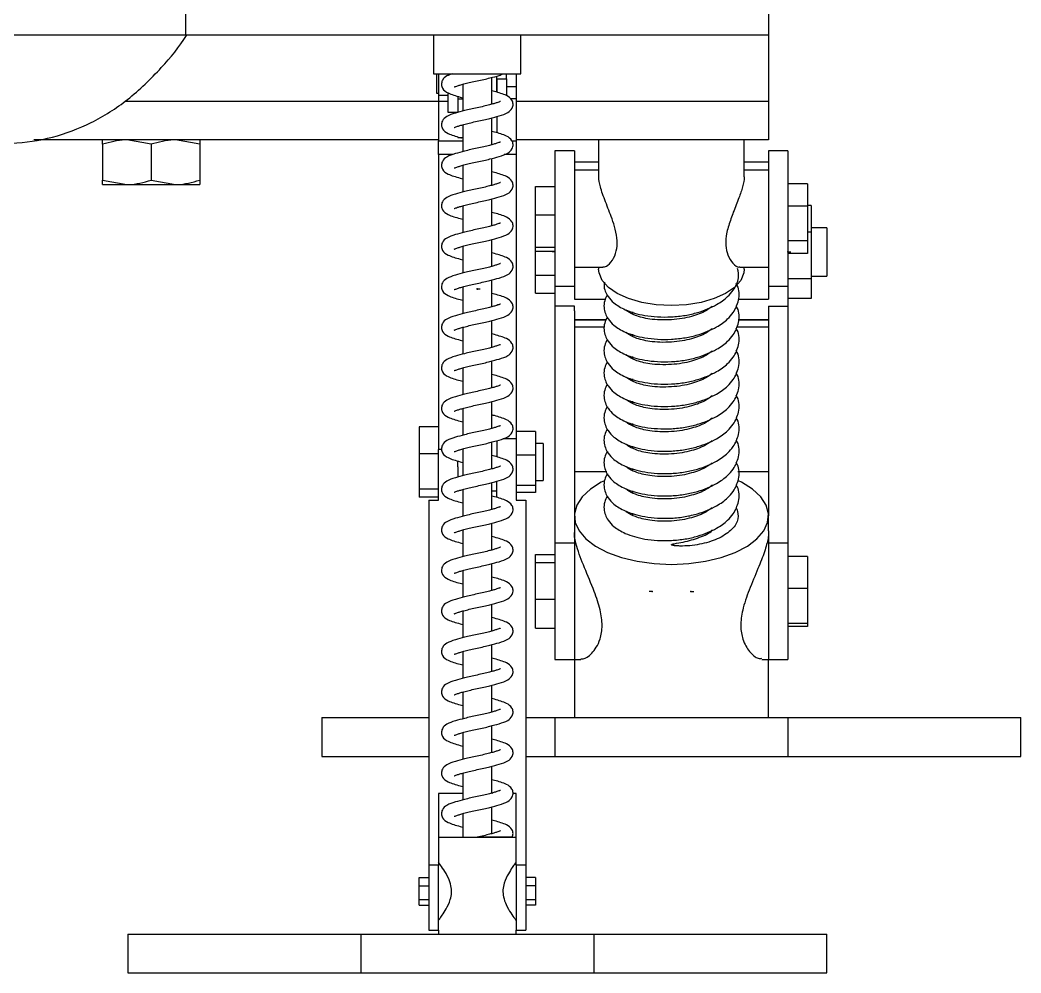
# Model space of a CAD drawing. Header units: millimetres. Extents: x 0 to 297, y 0 to 210.
# Drawn here: x 215.95 to 241.72, y 142.21 to 166.76 of the extents above; entities that cross this region are included whole.
import ezdxf

# ---------------------------------------------------------------- set-up
doc = ezdxf.new("R2010")
doc.units = ezdxf.units.MM
doc.header["$PDSIZE"] = -1

msp = doc.modelspace()

# ---------------------------------------------------------------- linework, layer by layer
at = {"color": 7, "linetype": 'Continuous', "lineweight": 25}
for p, q in [((220.22, 166.369), (220.22, 167.369)), ((235.22, 167.369), (235.22, 166.369)), ((220.22, 166.369), (210.22, 166.369)), ((235.22, 166.369), (220.22, 166.369)), ((226.595, 166.369), (226.595, 165.369)), ((228.845, 165.369), (228.845, 166.369)), ((235.22, 166.369), (235.22, 164.668)), ((226.595, 165.369), (228.845, 165.369)), ((226.67, 165.369), (226.67, 164.869)), ((226.72, 165.369), (226.72, 164.81)), ((226.97, 165.328), (226.97, 165.369)), ((228.095, 164.586), (228.095, 165.277)), ((228.22, 165.244), (228.22, 165.311)), ((228.22, 165.244), (228.47, 165.244)), ((228.22, 164.894), (228.22, 165.244)), ((228.22, 165.244), (228.22, 164.893)), ((228.47, 165.244), (228.47, 165.369)), ((228.47, 165.244), (228.47, 164.803)), ((228.72, 165.369), (228.72, 165.036)), ((227.345, 165.101), (227.345, 164.409)), ((228.72, 165.036), (228.47, 165.036)), ((228.72, 165.036), (228.72, 164.722)), ((226.67, 164.869), (226.72, 164.869)), ((226.97, 164.81), (226.72, 164.81)), ((226.72, 164.81), (226.72, 164.657)), ((226.97, 164.369), (226.97, 164.87)), ((227.22, 164.784), (227.22, 164.715)), ((227.22, 164.78), (227.22, 164.715)), ((227.22, 164.715), (227.22, 164.375)), ((227.345, 164.715), (227.22, 164.715)), ((228.72, 164.722), (228.574, 164.722)), ((228.72, 164.722), (228.72, 163.643)), ((218.649, 164.668), (226.72, 164.668)), ((226.97, 164.657), (226.72, 164.657)), ((226.72, 164.657), (226.72, 163.643)), ((228.72, 164.668), (235.22, 164.668)), ((235.22, 164.668), (235.22, 163.668)), ((227.22, 164.369), (226.97, 164.369)), ((228.095, 163.542), (228.095, 164.233)), ((228.22, 164.268), (228.22, 163.854)), ((227.345, 164.057), (227.345, 163.366)), ((226.72, 163.668), (216.303, 163.668)), ((219.323, 163.556), (218.698, 163.668)), ((220.573, 163.556), (219.948, 163.668)), ((227.345, 163.719), (227.22, 163.719)), ((235.22, 163.668), (228.72, 163.668)), ((230.845, 163.668), (230.845, 162.717)), ((234.595, 162.713), (234.595, 163.668)), ((218.073, 163.556), (218.073, 162.629)), ((219.323, 163.556), (219.323, 162.629)), ((220.573, 163.556), (220.573, 162.629)), ((226.72, 163.643), (227.345, 163.643)), ((226.72, 163.293), (226.72, 163.643)), ((228.613, 163.643), (228.72, 163.643)), ((228.72, 163.643), (228.72, 163.293)), ((227.103, 163.293), (226.72, 163.293)), ((226.72, 163.293), (226.72, 155.692)), ((228.095, 162.498), (228.095, 163.19)), ((228.72, 163.293), (228.414, 163.293)), ((228.72, 163.293), (228.72, 155.975)), ((230.22, 163.387), (229.72, 163.387)), ((229.72, 163.387), (229.72, 159.89)), ((230.22, 163.387), (230.22, 159.89)), ((235.72, 163.387), (235.22, 163.387)), ((235.22, 163.387), (235.22, 159.89)), ((235.72, 163.387), (235.72, 159.89)), ((227.345, 163.013), (227.345, 162.322)), ((230.22, 163.101), (230.845, 163.101)), ((234.595, 163.101), (235.22, 163.101)), ((218.073, 162.629), (218.698, 162.518)), ((219.323, 162.629), (219.948, 162.518)), ((230.845, 162.887), (230.22, 162.887)), ((235.22, 162.887), (234.595, 162.887)), ((218.073, 162.518), (218.698, 162.518)), ((218.698, 162.518), (219.948, 162.518)), ((219.948, 162.518), (220.573, 162.518)), ((229.22, 162.469), (229.72, 162.469)), ((229.22, 161.74), (229.22, 162.469)), ((236.22, 162.533), (235.72, 162.533)), ((236.22, 162.533), (236.22, 161.962)), ((228.095, 161.455), (228.095, 162.146)), ((227.345, 161.97), (227.345, 161.278)), ((236.22, 161.962), (235.72, 161.962)), ((236.32, 161.981), (236.22, 161.981)), ((236.22, 161.962), (236.22, 161.065)), ((236.32, 161.981), (236.32, 161.288)), ((229.22, 161.74), (229.72, 161.74)), ((229.22, 160.908), (229.22, 161.74)), ((236.72, 161.406), (236.32, 161.406)), ((236.72, 161.406), (236.72, 160.218)), ((228.095, 160.411), (228.095, 161.102)), ((236.32, 161.288), (236.22, 161.288)), ((236.32, 161.288), (236.32, 160.088)), ((227.345, 160.926), (227.345, 160.235)), ((229.22, 160.908), (229.72, 160.908)), ((229.22, 160.804), (229.22, 160.908)), ((236.22, 161.065), (235.72, 161.065)), ((236.22, 161.065), (236.22, 160.741)), ((229.22, 160.804), (229.72, 160.804)), ((229.22, 160.187), (229.22, 160.804)), ((236.22, 160.741), (235.72, 160.741)), ((230.22, 160.387), (230.955, 160.387)), ((230.845, 160.387), (230.845, 160.338)), ((234.48, 160.387), (235.22, 160.387)), ((234.595, 160.338), (234.595, 160.387)), ((228.095, 159.367), (228.095, 160.059)), ((229.22, 160.187), (229.72, 160.187)), ((229.22, 159.724), (229.22, 160.187)), ((236.32, 160.088), (235.72, 160.088)), ((236.32, 160.156), (236.72, 160.156)), ((236.32, 160.088), (236.32, 159.581)), ((236.72, 160.218), (236.72, 160.156)), ((227.345, 159.882), (227.345, 159.191)), ((230.22, 159.89), (229.72, 159.89)), ((229.72, 159.89), (229.72, 159.388)), ((230.22, 159.89), (230.22, 159.564)), ((235.72, 159.89), (235.22, 159.89)), ((235.22, 159.89), (235.22, 159.564)), ((235.72, 159.89), (235.72, 159.388)), ((229.22, 159.724), (229.72, 159.724)), ((230.22, 159.564), (231.019, 159.564)), ((234.442, 159.564), (235.22, 159.564)), ((236.32, 159.581), (235.72, 159.581)), ((230.22, 159.388), (229.72, 159.388)), ((229.72, 159.388), (229.72, 153.288)), ((230.22, 159.267), (230.22, 159.388)), ((235.22, 159.388), (235.72, 159.388)), ((235.22, 159.388), (235.22, 159.267)), ((235.72, 159.388), (235.72, 153.288)), ((230.22, 159.267), (230.22, 153.984)), ((231.04, 159.034), (230.22, 159.034)), ((230.22, 159.031), (231.039, 159.031)), ((231.72, 159.239), (231.72, 159.184)), ((235.22, 159.034), (234.438, 159.034)), ((234.438, 159.031), (235.22, 159.031)), ((235.22, 159.267), (235.22, 153.984)), ((227.345, 158.839), (227.345, 158.147)), ((228.095, 158.324), (228.095, 159.015)), ((230.22, 158.851), (230.992, 158.851)), ((234.397, 158.851), (235.22, 158.851)), ((231.72, 158.663), (231.72, 158.608)), ((231.72, 158.087), (231.72, 158.032)), ((227.345, 157.795), (227.345, 157.104)), ((228.095, 157.28), (228.095, 157.971)), ((231.72, 157.511), (231.72, 157.456)), ((227.345, 156.751), (227.345, 156.06)), ((228.095, 156.236), (228.095, 156.928)), ((231.72, 156.935), (231.72, 156.88)), ((226.72, 156.28), (226.22, 156.28)), ((226.22, 156.28), (226.22, 155.582)), ((231.72, 156.359), (231.72, 156.304)), ((228.382, 155.975), (228.72, 155.975)), ((229.22, 156.155), (228.72, 156.155)), ((228.72, 155.975), (228.72, 154.389)), ((229.22, 156.155), (229.22, 155.548)), ((226.72, 154.389), (226.72, 155.692)), ((226.801, 155.692), (226.72, 155.692)), ((227.345, 155.708), (227.345, 155.016)), ((228.095, 155.193), (228.095, 155.884)), ((228.22, 155.918), (228.22, 155.504)), ((229.42, 155.847), (229.22, 155.847)), ((229.42, 155.847), (229.42, 154.897)), ((231.72, 155.783), (231.72, 155.728)), ((226.72, 155.582), (226.22, 155.582)), ((226.22, 155.582), (226.22, 154.675)), ((229.22, 155.548), (228.72, 155.548)), ((229.22, 155.548), (229.22, 154.765)), ((227.22, 155.245), (227.22, 155.396)), ((227.22, 155.245), (227.22, 154.982)), ((231.72, 155.207), (231.72, 155.152)), ((229.22, 154.897), (229.42, 154.897)), ((231.057, 155.114), (230.22, 155.114)), ((235.22, 155.114), (234.429, 155.114)), ((226.72, 154.675), (226.22, 154.675)), ((226.22, 154.675), (226.22, 154.465)), ((227.345, 154.664), (227.345, 153.973)), ((228.095, 154.149), (228.095, 154.84)), ((228.22, 154.461), (228.22, 154.875)), ((229.22, 154.765), (228.72, 154.765)), ((229.22, 154.765), (229.22, 154.589)), ((226.72, 154.465), (226.22, 154.465)), ((226.47, 154.389), (226.72, 154.389)), ((226.47, 154.389), (226.47, 144.989)), ((228.22, 154.617), (228.095, 154.617)), ((229.22, 154.589), (228.72, 154.589)), ((228.72, 154.389), (228.97, 154.389)), ((228.97, 154.389), (228.97, 144.989)), ((231.72, 154.631), (231.72, 154.576)), ((230.22, 153.984), (230.22, 153.602)), ((231.72, 154.055), (231.72, 153.984)), ((235.22, 153.602), (235.22, 153.984)), ((227.345, 153.62), (227.345, 152.929)), ((228.095, 153.105), (228.095, 153.797)), ((230.22, 153.602), (230.22, 153.288)), ((235.22, 153.602), (235.22, 153.288)), ((229.72, 153.288), (229.72, 150.287)), ((229.72, 153.288), (230.22, 153.288)), ((230.22, 153.288), (230.22, 150.287)), ((235.22, 153.288), (235.22, 150.287)), ((235.22, 153.288), (235.72, 153.288)), ((235.72, 153.288), (235.72, 150.287)), ((229.22, 152.986), (229.72, 152.986)), ((229.22, 152.785), (229.22, 152.986)), ((236.22, 152.937), (235.72, 152.937)), ((236.22, 152.937), (236.22, 152.11)), ((228.095, 152.062), (228.095, 152.753)), ((229.22, 152.785), (229.72, 152.785)), ((229.22, 151.837), (229.22, 152.785)), ((227.345, 152.576), (227.345, 151.885)), ((236.22, 152.11), (235.72, 152.11)), ((236.22, 152.11), (236.22, 151.21)), ((229.22, 151.837), (229.72, 151.837)), ((229.22, 151.088), (229.22, 151.837)), ((228.095, 151.018), (228.095, 151.709)), ((227.345, 151.533), (227.345, 150.842)), ((229.22, 151.088), (229.72, 151.088)), ((236.22, 151.21), (235.72, 151.21)), ((236.22, 151.137), (235.72, 151.137)), ((236.22, 151.21), (236.22, 151.137)), ((228.095, 149.974), (228.095, 150.665)), ((227.345, 150.489), (227.345, 149.798)), ((229.72, 150.287), (230.22, 150.287)), ((230.22, 150.287), (230.22, 148.788)), ((230.22, 150.287), (230.385, 150.287)), ((235.048, 150.287), (235.22, 150.287)), ((235.22, 150.287), (235.72, 150.287)), ((235.22, 148.788), (235.22, 150.287)), ((228.095, 148.931), (228.095, 149.622)), ((227.345, 149.445), (227.345, 148.754)), ((223.72, 148.788), (223.72, 147.788)), ((223.72, 148.788), (226.47, 148.788)), ((228.97, 148.788), (229.72, 148.788)), ((229.72, 148.788), (229.72, 147.788)), ((229.72, 148.788), (235.72, 148.788)), ((235.72, 148.788), (235.72, 147.788)), ((235.72, 148.788), (241.72, 148.788)), ((241.72, 147.788), (241.72, 148.788)), ((228.095, 147.887), (228.095, 148.578)), ((227.345, 148.402), (227.345, 147.71)), ((223.72, 147.788), (226.47, 147.788)), ((228.97, 147.788), (229.72, 147.788)), ((229.72, 147.788), (235.72, 147.788)), ((235.72, 147.788), (241.72, 147.788)), ((228.095, 146.843), (228.095, 147.534)), ((227.345, 147.358), (227.345, 146.667)), ((227.345, 146.832), (226.72, 146.832)), ((226.72, 146.832), (226.72, 144.989)), ((228.109, 146.832), (228.095, 146.832)), ((228.72, 146.832), (228.638, 146.832)), ((228.72, 144.989), (228.72, 146.832)), ((228.095, 145.799), (228.095, 146.491)), ((227.345, 146.314), (227.345, 145.71)), ((226.72, 145.71), (228.72, 145.71)), ((226.47, 144.989), (226.47, 143.314)), ((226.72, 144.989), (226.47, 144.989)), ((226.72, 143.314), (226.72, 144.989)), ((228.72, 144.989), (228.72, 143.314)), ((228.97, 144.989), (228.72, 144.989)), ((228.97, 144.989), (228.97, 143.314)), ((226.22, 144.459), (226.22, 144.673)), ((226.22, 144.673), (226.47, 144.673)), ((229.22, 144.673), (228.97, 144.673)), ((229.22, 144.673), (229.22, 144.455)), ((226.22, 144.459), (226.47, 144.459)), ((226.22, 144.1), (226.22, 144.459)), ((229.22, 144.455), (228.97, 144.455)), ((229.22, 144.455), (229.22, 144.096)), ((226.22, 144.1), (226.47, 144.1)), ((226.22, 143.954), (226.22, 144.1)), ((229.22, 144.096), (228.97, 144.096)), ((229.22, 144.096), (229.22, 143.954)), ((226.22, 143.954), (226.47, 143.954)), ((229.22, 143.954), (228.97, 143.954)), ((226.47, 143.314), (226.72, 143.314)), ((226.72, 143.314), (226.72, 143.21)), ((228.72, 143.314), (228.97, 143.314)), ((228.72, 143.21), (228.72, 143.314)), ((218.72, 143.21), (218.72, 142.21)), ((218.72, 143.21), (224.72, 143.21)), ((224.72, 143.21), (224.72, 142.21)), ((224.72, 143.21), (230.72, 143.21)), ((230.72, 143.21), (230.72, 142.21)), ((230.72, 143.21), (236.72, 143.21)), ((236.72, 142.21), (236.72, 143.21)), ((218.72, 142.21), (224.72, 142.21)), ((224.72, 142.21), (230.72, 142.21)), ((230.72, 142.21), (236.72, 142.21))]:
    msp.add_line(p, q, dxfattribs=at)
at = {"color": 7, "linetype": 'Continuous'}
for p, q in [((229.72, 160.781), (229.645, 160.781)), ((229.72, 160.781), (229.72, 160.765)), ((235.72, 160.781), (235.72, 160.765)), ((235.72, 160.781), (235.794, 160.781)), ((227.72, 159.833), (227.72, 159.804)), ((227.72, 159.833), (227.794, 159.833)), ((232.22, 152.037), (232.145, 152.037)), ((232.22, 152.037), (232.22, 152.044)), ((233.22, 152.037), (233.22, 152.035)), ((233.22, 152.037), (233.294, 152.037))]:
    msp.add_line(p, q, dxfattribs=at)
at = {"color": 7, "linetype": 'Continuous', "lineweight": 25, "flags": 128}
for points in [[(234.595, 160.338), (234.584, 160.24), (234.503, 160.048), (234.343, 159.869), (234.113, 159.71), (233.822, 159.579), (233.482, 159.481), (233.109, 159.421), (232.72, 159.4), (232.33, 159.421), (231.957, 159.481), (231.618, 159.579), (231.326, 159.71), (231.096, 159.869), (230.936, 160.048), (230.855, 160.24), (230.845, 160.338)], [(230.998, 154.89), (230.913, 154.848), (230.633, 154.672), (230.421, 154.475), (230.282, 154.262), (230.222, 154.04), (230.242, 153.816), (230.342, 153.598), (230.518, 153.391), (230.765, 153.204), (231.075, 153.042), (231.437, 152.911), (231.841, 152.814), (232.273, 152.754), (232.72, 152.734)], [(232.72, 152.734), (233.166, 152.754), (233.598, 152.814), (234.002, 152.911), (234.364, 153.042), (234.674, 153.204), (234.921, 153.391), (235.097, 153.598), (235.197, 153.816), (235.217, 154.04), (235.157, 154.262), (235.018, 154.475), (234.806, 154.672), (234.527, 154.848), (234.445, 154.889)]]:
    msp.add_lwpolyline(points, dxfattribs=at)
at = {"color": 7, "linetype": 'Continuous', "lineweight": 25}
for points, knots in [([(211.622, 164.655), (212.087, 164.428), (212.979, 163.992), (214.372, 163.621), (215.647, 163.533), (216.791, 163.705), (217.806, 164.087), (218.762, 164.696), (219.564, 165.482), (220.051, 166.063), (220.234, 166.366), (220.236, 166.369)], [0, 0, 0, 0, 0.158464, 0.303687, 0.438884, 0.54712, 0.655748, 0.769119, 0.891623, 0.998964, 1, 1, 1, 1]), ([(227.073, 165.369), (227.025, 165.353), (226.923, 165.32), (226.82, 165.23), (226.788, 165.092), (226.831, 164.965), (226.946, 164.877), (227.11, 164.821), (227.233, 164.783), (227.322, 164.761), (227.345, 164.755)], [0, 0, 0, 0, 0.140148, 0.296257, 0.393466, 0.49318, 0.676658, 0.816782, 0.95291, 1, 1, 1, 1]), ([(227.126, 165.031), (227.128, 165.031), (227.134, 165.033), (227.199, 165.057), (227.296, 165.088), (227.409, 165.119), (227.553, 165.155), (227.719, 165.19), (227.888, 165.225), (228.082, 165.272), (228.264, 165.318), (228.352, 165.355), (228.384, 165.369)], [0, 0, 0, 0, 0.057721, 0.169285, 0.243448, 0.329727, 0.426599, 0.531155, 0.634784, 0.733314, 0.90314, 1, 1, 1, 1]), ([(227.126, 163.987), (227.128, 163.988), (227.134, 163.989), (227.199, 164.014), (227.296, 164.044), (227.409, 164.076), (227.553, 164.112), (227.719, 164.146), (227.887, 164.182), (228.083, 164.228), (228.314, 164.293), (228.489, 164.349), (228.619, 164.457), (228.651, 164.595), (228.608, 164.722), (228.493, 164.81), (228.329, 164.866), (228.206, 164.904), (228.117, 164.926), (228.095, 164.931)], [0, 0, 0, 0, 0.029969, 0.087893, 0.126398, 0.171194, 0.22149, 0.275775, 0.329579, 0.380736, 0.468909, 0.579063, 0.655486, 0.703074, 0.751888, 0.841709, 0.910307, 0.976947, 1, 1, 1, 1]), ([(227.72, 164.496), (227.663, 164.485), (227.552, 164.461), (227.356, 164.415), (227.125, 164.35), (226.95, 164.294), (226.82, 164.186), (226.788, 164.048), (226.831, 163.921), (226.946, 163.833), (227.111, 163.777), (227.224, 163.741), (227.303, 163.722), (227.315, 163.719)], [0, 0, 0, 0, 0.075335, 0.146963, 0.27042, 0.424654, 0.531658, 0.59829, 0.666637, 0.792402, 0.888449, 0.981757, 1, 1, 1, 1]), ([(228.314, 164.656), (228.311, 164.655), (228.305, 164.654), (228.24, 164.629), (228.143, 164.599), (228.03, 164.567), (227.886, 164.531), (227.776, 164.508), (227.72, 164.496)], [0, 0, 0, 0, 0.1086711, 0.3187112, 0.4583367, 0.6207733, 0.8031541, 1, 1, 1, 1]), ([(218.698, 163.668), (218.683, 163.668), (218.472, 163.666), (218.265, 163.609), (218.073, 163.556)], [0, 0, 0, 0, 0.070139, 1, 1, 1, 1]), ([(218.073, 163.556), (218.073, 163.6), (218.073, 163.66), (218.073, 163.666), (218.073, 163.668)], [0, 0, 0, 0, 0.731366, 1, 1, 1, 1]), ([(219.948, 163.668), (219.933, 163.668), (219.722, 163.666), (219.515, 163.609), (219.323, 163.556)], [0, 0, 0, 0, 0.070139, 1, 1, 1, 1]), ([(220.573, 163.668), (220.573, 163.666), (220.573, 163.66), (220.573, 163.6), (220.573, 163.556)], [0, 0, 0, 0, 0.268634, 1, 1, 1, 1]), ([(227.126, 162.944), (227.128, 162.944), (227.134, 162.945), (227.199, 162.97), (227.296, 163), (227.409, 163.032), (227.553, 163.068), (227.719, 163.103), (227.887, 163.138), (228.083, 163.184), (228.314, 163.249), (228.489, 163.305), (228.619, 163.413), (228.651, 163.551), (228.608, 163.678), (228.493, 163.766), (228.329, 163.822), (228.206, 163.86), (228.117, 163.882), (228.095, 163.888)], [0, 0, 0, 0, 0.029969, 0.087893, 0.126398, 0.171194, 0.22149, 0.275775, 0.329579, 0.380736, 0.468909, 0.579063, 0.655486, 0.703074, 0.751888, 0.841709, 0.910307, 0.976947, 1, 1, 1, 1]), ([(227.72, 163.453), (227.663, 163.441), (227.552, 163.418), (227.356, 163.371), (227.125, 163.306), (226.95, 163.251), (226.82, 163.142), (226.788, 163.004), (226.831, 162.877), (226.946, 162.789), (227.11, 162.733), (227.233, 162.695), (227.322, 162.674), (227.345, 162.668)], [0, 0, 0, 0, 0.074292, 0.144929, 0.266677, 0.418776, 0.524299, 0.590009, 0.657411, 0.781435, 0.876153, 0.968169, 1, 1, 1, 1]), ([(228.314, 163.612), (228.311, 163.612), (228.305, 163.61), (228.24, 163.586), (228.143, 163.555), (228.03, 163.523), (227.886, 163.488), (227.776, 163.465), (227.72, 163.453)], [0, 0, 0, 0, 0.1086711, 0.3187112, 0.4583367, 0.6207733, 0.8031541, 1, 1, 1, 1]), ([(218.073, 162.518), (218.073, 162.519), (218.073, 162.526), (218.073, 162.586), (218.073, 162.629)], [0, 0, 0, 0, 0.268634, 1, 1, 1, 1]), ([(218.698, 162.518), (218.713, 162.518), (218.924, 162.519), (219.13, 162.576), (219.323, 162.629)], [0, 0, 0, 0, 0.070139, 1, 1, 1, 1]), ([(219.948, 162.518), (219.963, 162.518), (220.174, 162.519), (220.38, 162.576), (220.573, 162.629)], [0, 0, 0, 0, 0.070139, 1, 1, 1, 1]), ([(220.573, 162.629), (220.573, 162.586), (220.573, 162.526), (220.573, 162.519), (220.573, 162.518)], [0, 0, 0, 0, 0.731366, 1, 1, 1, 1]), ([(227.126, 161.9), (227.128, 161.9), (227.134, 161.902), (227.199, 161.926), (227.296, 161.957), (227.409, 161.988), (227.553, 162.024), (227.719, 162.059), (227.887, 162.094), (228.083, 162.141), (228.314, 162.206), (228.489, 162.261), (228.619, 162.369), (228.651, 162.508), (228.608, 162.634), (228.493, 162.722), (228.329, 162.779), (228.206, 162.817), (228.117, 162.838), (228.095, 162.844)], [0, 0, 0, 0, 0.0299688, 0.0878926, 0.1263978, 0.1711937, 0.2214898, 0.275775, 0.3295791, 0.3807361, 0.4689094, 0.5790633, 0.6554856, 0.7030743, 0.7518884, 0.8417094, 0.9103067, 0.9769475, 1, 1, 1, 1]), ([(231.189, 161.637), (231.133, 161.783), (231.021, 162.076), (230.873, 162.464), (230.855, 162.637), (230.846, 162.718)], [0, 0, 0, 0, 0.347009, 0.694918, 1, 1, 1, 1]), ([(234.59, 162.713), (234.591, 162.706), (234.604, 162.656), (234.556, 162.465), (234.457, 162.166), (234.338, 161.877), (234.271, 161.692), (234.251, 161.637)], [0, 0, 0, 0, 0.037507, 0.300707, 0.56628, 0.868642, 1, 1, 1, 1]), ([(227.72, 162.409), (227.663, 162.397), (227.552, 162.374), (227.356, 162.327), (227.125, 162.262), (226.95, 162.207), (226.82, 162.099), (226.788, 161.961), (226.831, 161.834), (226.946, 161.746), (227.11, 161.69), (227.233, 161.652), (227.322, 161.63), (227.345, 161.624)], [0, 0, 0, 0, 0.074292, 0.144929, 0.266677, 0.418776, 0.524299, 0.590009, 0.657411, 0.781435, 0.876153, 0.968169, 1, 1, 1, 1]), ([(228.314, 162.568), (228.311, 162.568), (228.305, 162.567), (228.24, 162.542), (228.143, 162.511), (228.03, 162.48), (227.886, 162.444), (227.776, 162.421), (227.72, 162.409)], [0, 0, 0, 0, 0.108671, 0.318711, 0.458337, 0.620773, 0.803154, 1, 1, 1, 1]), ([(227.126, 160.856), (227.128, 160.857), (227.134, 160.858), (227.199, 160.883), (227.296, 160.913), (227.409, 160.945), (227.553, 160.98), (227.719, 161.015), (227.887, 161.05), (228.083, 161.097), (228.314, 161.162), (228.489, 161.218), (228.619, 161.326), (228.651, 161.464), (228.608, 161.591), (228.493, 161.679), (228.329, 161.735), (228.206, 161.773), (228.117, 161.795), (228.095, 161.8)], [0, 0, 0, 0, 0.029969, 0.087893, 0.126398, 0.171194, 0.22149, 0.275775, 0.329579, 0.380736, 0.468909, 0.579063, 0.655486, 0.703074, 0.751888, 0.841709, 0.910307, 0.976947, 1, 1, 1, 1]), ([(230.955, 160.396), (230.984, 160.398), (231.058, 160.404), (231.201, 160.545), (231.308, 160.779), (231.333, 161.065), (231.283, 161.356), (231.219, 161.547), (231.189, 161.637)], [0, 0, 0, 0, 0.141698, 0.359113, 0.545406, 0.70315, 0.860845, 1, 1, 1, 1]), ([(234.251, 161.637), (234.212, 161.52), (234.134, 161.285), (234.103, 160.955), (234.168, 160.67), (234.298, 160.477), (234.429, 160.374), (234.472, 160.397), (234.48, 160.402)], [0, 0, 0, 0, 0.18135, 0.364006, 0.523862, 0.733541, 0.947197, 1, 1, 1, 1]), ([(227.72, 161.365), (227.663, 161.353), (227.552, 161.33), (227.356, 161.284), (227.125, 161.219), (226.95, 161.163), (226.82, 161.055), (226.788, 160.917), (226.831, 160.79), (226.946, 160.702), (227.11, 160.646), (227.233, 160.608), (227.322, 160.586), (227.345, 160.581)], [0, 0, 0, 0, 0.074292, 0.144929, 0.266677, 0.418776, 0.524299, 0.590009, 0.657411, 0.781435, 0.876153, 0.968169, 1, 1, 1, 1]), ([(228.314, 161.525), (228.311, 161.524), (228.305, 161.523), (228.24, 161.498), (228.143, 161.468), (228.03, 161.436), (227.886, 161.4), (227.776, 161.377), (227.72, 161.365)], [0, 0, 0, 0, 0.108671, 0.318711, 0.458337, 0.620773, 0.803154, 1, 1, 1, 1]), ([(227.126, 159.812), (227.128, 159.813), (227.134, 159.814), (227.199, 159.839), (227.296, 159.869), (227.409, 159.901), (227.553, 159.937), (227.719, 159.972), (227.887, 160.007), (228.083, 160.053), (228.314, 160.118), (228.489, 160.174), (228.619, 160.282), (228.651, 160.42), (228.608, 160.547), (228.493, 160.635), (228.329, 160.691), (228.206, 160.729), (228.117, 160.751), (228.095, 160.757)], [0, 0, 0, 0, 0.0299688, 0.0878926, 0.1263978, 0.1711937, 0.2214898, 0.275775, 0.3295791, 0.3807361, 0.4689094, 0.5790633, 0.6554856, 0.7030743, 0.7518884, 0.8417094, 0.9103067, 0.9769475, 1, 1, 1, 1]), ([(227.72, 160.322), (227.663, 160.31), (227.552, 160.287), (227.356, 160.24), (227.125, 160.175), (226.95, 160.119), (226.82, 160.011), (226.788, 159.873), (226.831, 159.746), (226.946, 159.658), (227.11, 159.602), (227.233, 159.564), (227.322, 159.542), (227.345, 159.537)], [0, 0, 0, 0, 0.074292, 0.144929, 0.266677, 0.418776, 0.524299, 0.590009, 0.657411, 0.781435, 0.876153, 0.968169, 1, 1, 1, 1]), ([(228.314, 160.481), (228.311, 160.48), (228.305, 160.479), (228.24, 160.455), (228.143, 160.424), (228.03, 160.392), (227.886, 160.357), (227.776, 160.334), (227.72, 160.322)], [0, 0, 0, 0, 0.108671, 0.318711, 0.458337, 0.620773, 0.803154, 1, 1, 1, 1]), ([(230.992, 160.001), (230.988, 159.975), (230.97, 159.846), (231.062, 159.647), (231.247, 159.448), (231.547, 159.266), (231.947, 159.151), (232.364, 159.104), (232.718, 159.103), (233.069, 159.141), (233.476, 159.235), (233.862, 159.396), (234.149, 159.603), (234.344, 159.827), (234.472, 160.082), (234.438, 160.276), (234.424, 160.357)], [0, 0, 0, 0, 0.0216748, 0.1077154, 0.1692622, 0.2526147, 0.361292, 0.4236245, 0.4890119, 0.5536134, 0.6146997, 0.7196837, 0.7979067, 0.8511405, 0.9370488, 1, 1, 1, 1]), ([(231.071, 159.681), (231.045, 159.63), (230.99, 159.526), (230.97, 159.301), (231.058, 159.072), (231.248, 158.871), (231.547, 158.69), (231.947, 158.575), (232.364, 158.528), (232.718, 158.527), (233.069, 158.565), (233.476, 158.659), (233.862, 158.82), (234.148, 159.027), (234.347, 159.252), (234.469, 159.547), (234.478, 159.824), (234.393, 159.952), (234.382, 159.969)], [0, 0, 0, 0, 0.041712, 0.085776, 0.162285, 0.217013, 0.291132, 0.38777, 0.443197, 0.50134, 0.558785, 0.613104, 0.706458, 0.776015, 0.823351, 0.899743, 0.987343, 1, 1, 1, 1]), ([(227.126, 158.769), (227.128, 158.769), (227.134, 158.77), (227.199, 158.795), (227.296, 158.826), (227.409, 158.857), (227.553, 158.893), (227.719, 158.928), (227.887, 158.963), (228.083, 159.01), (228.314, 159.075), (228.489, 159.13), (228.619, 159.238), (228.651, 159.376), (228.608, 159.503), (228.493, 159.591), (228.329, 159.647), (228.206, 159.685), (228.117, 159.707), (228.095, 159.713)], [0, 0, 0, 0, 0.029969, 0.087893, 0.126398, 0.171194, 0.22149, 0.275775, 0.329579, 0.380736, 0.468909, 0.579063, 0.655486, 0.703074, 0.751888, 0.841709, 0.910307, 0.976947, 1, 1, 1, 1]), ([(228.314, 159.437), (228.311, 159.437), (228.305, 159.436), (228.24, 159.411), (228.143, 159.38), (228.03, 159.349), (227.886, 159.313), (227.776, 159.29), (227.72, 159.278)], [0, 0, 0, 0, 0.108671, 0.318711, 0.458337, 0.620773, 0.803154, 1, 1, 1, 1]), ([(231.071, 159.105), (231.045, 159.054), (230.99, 158.95), (230.97, 158.725), (231.058, 158.496), (231.248, 158.295), (231.547, 158.114), (231.947, 157.999), (232.364, 157.952), (232.718, 157.951), (233.069, 157.989), (233.476, 158.083), (233.862, 158.244), (234.148, 158.451), (234.347, 158.676), (234.469, 158.971), (234.478, 159.248), (234.393, 159.376), (234.382, 159.393)], [0, 0, 0, 0, 0.041712, 0.085776, 0.162285, 0.217013, 0.291132, 0.38777, 0.443197, 0.50134, 0.558785, 0.613104, 0.706458, 0.776015, 0.823351, 0.899743, 0.987343, 1, 1, 1, 1]), ([(232.72, 159.034), (232.62, 159.031), (232.428, 159.024), (232.099, 159.056), (231.805, 159.129), (231.614, 159.228), (231.565, 159.274), (231.551, 159.288)], [0, 0, 0, 0, 0.194252, 0.375753, 0.682274, 0.906311, 1, 1, 1, 1]), ([(233.768, 159.379), (233.718, 159.341), (233.585, 159.24), (233.302, 159.131), (232.992, 159.059), (232.812, 159.042), (232.72, 159.034)], [0, 0, 0, 0, 0.218208, 0.574591, 0.780954, 1, 1, 1, 1]), ([(227.72, 159.278), (227.663, 159.266), (227.552, 159.243), (227.356, 159.196), (227.125, 159.131), (226.95, 159.076), (226.82, 158.968), (226.788, 158.83), (226.831, 158.703), (226.946, 158.615), (227.11, 158.559), (227.233, 158.521), (227.322, 158.499), (227.345, 158.493)], [0, 0, 0, 0, 0.074292, 0.144929, 0.266677, 0.418776, 0.524299, 0.590009, 0.657411, 0.781435, 0.876153, 0.968169, 1, 1, 1, 1]), ([(231.071, 158.529), (231.045, 158.478), (230.99, 158.374), (230.97, 158.149), (231.058, 157.92), (231.248, 157.719), (231.547, 157.538), (231.947, 157.423), (232.364, 157.376), (232.718, 157.375), (233.069, 157.413), (233.476, 157.507), (233.862, 157.668), (234.148, 157.875), (234.347, 158.1), (234.469, 158.395), (234.478, 158.672), (234.393, 158.801), (234.382, 158.817)], [0, 0, 0, 0, 0.041712, 0.085776, 0.162285, 0.217013, 0.291132, 0.38777, 0.443197, 0.50134, 0.558785, 0.613104, 0.706458, 0.776015, 0.823351, 0.899743, 0.987343, 1, 1, 1, 1]), ([(233.77, 158.804), (233.719, 158.766), (233.586, 158.664), (233.302, 158.555), (232.992, 158.483), (232.812, 158.466), (232.72, 158.458)], [0, 0, 0, 0, 0.2201497, 0.5756476, 0.7814977, 1, 1, 1, 1]), ([(227.126, 157.725), (227.128, 157.726), (227.134, 157.727), (227.199, 157.751), (227.296, 157.782), (227.409, 157.814), (227.553, 157.849), (227.719, 157.884), (227.887, 157.919), (228.083, 157.966), (228.314, 158.031), (228.489, 158.087), (228.619, 158.195), (228.651, 158.333), (228.608, 158.46), (228.493, 158.548), (228.329, 158.604), (228.206, 158.642), (228.117, 158.664), (228.095, 158.669)], [0, 0, 0, 0, 0.029969, 0.087893, 0.126398, 0.171194, 0.22149, 0.275775, 0.329579, 0.380736, 0.468909, 0.579063, 0.655486, 0.703074, 0.751888, 0.841709, 0.910307, 0.976947, 1, 1, 1, 1]), ([(232.72, 158.458), (232.62, 158.455), (232.428, 158.448), (232.099, 158.48), (231.805, 158.553), (231.614, 158.652), (231.565, 158.698), (231.551, 158.712)], [0, 0, 0, 0, 0.194252, 0.375753, 0.682274, 0.906311, 1, 1, 1, 1]), ([(228.314, 158.394), (228.311, 158.393), (228.305, 158.392), (228.24, 158.367), (228.143, 158.337), (228.03, 158.305), (227.886, 158.269), (227.776, 158.246), (227.72, 158.234)], [0, 0, 0, 0, 0.108671, 0.318711, 0.458337, 0.620773, 0.803154, 1, 1, 1, 1]), ([(227.72, 158.234), (227.663, 158.222), (227.552, 158.199), (227.356, 158.153), (227.125, 158.088), (226.95, 158.032), (226.82, 157.924), (226.788, 157.786), (226.831, 157.659), (226.946, 157.571), (227.11, 157.515), (227.233, 157.477), (227.322, 157.455), (227.345, 157.449)], [0, 0, 0, 0, 0.074292, 0.144929, 0.266677, 0.418776, 0.524299, 0.590009, 0.657411, 0.781435, 0.876153, 0.968169, 1, 1, 1, 1]), ([(231.071, 157.953), (231.045, 157.902), (230.99, 157.798), (230.97, 157.573), (231.058, 157.344), (231.248, 157.144), (231.547, 156.962), (231.947, 156.847), (232.364, 156.8), (232.718, 156.799), (233.069, 156.837), (233.476, 156.931), (233.862, 157.092), (234.148, 157.299), (234.347, 157.524), (234.469, 157.819), (234.478, 158.096), (234.393, 158.225), (234.382, 158.241)], [0, 0, 0, 0, 0.041712, 0.085776, 0.162285, 0.217013, 0.291132, 0.38777, 0.443197, 0.50134, 0.558785, 0.613104, 0.706458, 0.776015, 0.823351, 0.899743, 0.987343, 1, 1, 1, 1]), ([(232.72, 157.882), (232.62, 157.879), (232.428, 157.872), (232.099, 157.904), (231.805, 157.977), (231.614, 158.076), (231.565, 158.122), (231.551, 158.136)], [0, 0, 0, 0, 0.194252, 0.375753, 0.682274, 0.906311, 1, 1, 1, 1]), ([(233.768, 158.227), (233.718, 158.189), (233.585, 158.088), (233.302, 157.979), (232.992, 157.907), (232.812, 157.89), (232.72, 157.882)], [0, 0, 0, 0, 0.218208, 0.574591, 0.780954, 1, 1, 1, 1]), ([(227.126, 156.681), (227.128, 156.682), (227.134, 156.683), (227.199, 156.708), (227.296, 156.738), (227.409, 156.77), (227.553, 156.806), (227.719, 156.84), (227.887, 156.876), (228.083, 156.922), (228.314, 156.987), (228.489, 157.043), (228.619, 157.151), (228.651, 157.289), (228.608, 157.416), (228.493, 157.504), (228.329, 157.56), (228.206, 157.598), (228.117, 157.62), (228.095, 157.625)], [0, 0, 0, 0, 0.029969, 0.087893, 0.126398, 0.171194, 0.22149, 0.275775, 0.329579, 0.380736, 0.468909, 0.579063, 0.655486, 0.703074, 0.751888, 0.841709, 0.910307, 0.976947, 1, 1, 1, 1]), ([(231.071, 157.377), (231.045, 157.326), (230.99, 157.222), (230.97, 156.997), (231.058, 156.768), (231.248, 156.568), (231.547, 156.386), (231.947, 156.271), (232.364, 156.224), (232.718, 156.223), (233.069, 156.261), (233.476, 156.355), (233.862, 156.516), (234.148, 156.723), (234.347, 156.948), (234.469, 157.243), (234.478, 157.52), (234.393, 157.649), (234.382, 157.665)], [0, 0, 0, 0, 0.041712, 0.085776, 0.1622848, 0.2170133, 0.2911318, 0.3877696, 0.4431968, 0.5013404, 0.5587852, 0.6131042, 0.7064578, 0.7760151, 0.8233514, 0.8997426, 0.9873431, 1, 1, 1, 1]), ([(232.72, 157.306), (232.62, 157.303), (232.428, 157.296), (232.099, 157.328), (231.805, 157.401), (231.614, 157.5), (231.565, 157.546), (231.551, 157.56)], [0, 0, 0, 0, 0.194252, 0.375753, 0.682274, 0.906311, 1, 1, 1, 1]), ([(233.768, 157.651), (233.718, 157.613), (233.585, 157.512), (233.302, 157.403), (232.992, 157.331), (232.812, 157.314), (232.72, 157.306)], [0, 0, 0, 0, 0.218208, 0.574591, 0.780954, 1, 1, 1, 1]), ([(228.314, 157.35), (228.311, 157.349), (228.305, 157.348), (228.24, 157.323), (228.143, 157.293), (228.03, 157.261), (227.886, 157.226), (227.776, 157.203), (227.72, 157.191)], [0, 0, 0, 0, 0.108671, 0.318711, 0.458337, 0.620773, 0.803154, 1, 1, 1, 1]), ([(227.72, 157.191), (227.663, 157.179), (227.552, 157.156), (227.356, 157.109), (227.125, 157.044), (226.95, 156.988), (226.82, 156.88), (226.788, 156.742), (226.831, 156.615), (226.946, 156.527), (227.11, 156.471), (227.233, 156.433), (227.322, 156.411), (227.345, 156.406)], [0, 0, 0, 0, 0.074292, 0.144929, 0.266677, 0.418776, 0.524299, 0.590009, 0.657411, 0.781435, 0.876153, 0.968169, 1, 1, 1, 1]), ([(231.071, 156.801), (231.045, 156.75), (230.99, 156.646), (230.97, 156.421), (231.058, 156.192), (231.248, 155.992), (231.547, 155.81), (231.947, 155.695), (232.364, 155.648), (232.718, 155.647), (233.069, 155.685), (233.476, 155.779), (233.862, 155.94), (234.148, 156.147), (234.347, 156.372), (234.469, 156.667), (234.478, 156.944), (234.393, 157.073), (234.382, 157.089)], [0, 0, 0, 0, 0.041712, 0.085776, 0.162285, 0.217013, 0.291132, 0.38777, 0.443197, 0.50134, 0.558785, 0.613104, 0.706458, 0.776015, 0.823351, 0.899743, 0.987343, 1, 1, 1, 1]), ([(232.72, 156.73), (232.62, 156.727), (232.428, 156.72), (232.099, 156.752), (231.805, 156.825), (231.614, 156.924), (231.565, 156.97), (231.551, 156.984)], [0, 0, 0, 0, 0.1942519, 0.3757534, 0.6822745, 0.9063112, 1, 1, 1, 1]), ([(233.768, 157.075), (233.718, 157.037), (233.585, 156.936), (233.302, 156.827), (232.992, 156.755), (232.812, 156.738), (232.72, 156.73)], [0, 0, 0, 0, 0.218208, 0.574591, 0.780954, 1, 1, 1, 1]), ([(227.126, 155.638), (227.128, 155.638), (227.134, 155.639), (227.199, 155.664), (227.296, 155.695), (227.409, 155.726), (227.553, 155.762), (227.719, 155.797), (227.887, 155.832), (228.083, 155.879), (228.314, 155.944), (228.489, 155.999), (228.619, 156.107), (228.651, 156.245), (228.608, 156.372), (228.493, 156.46), (228.329, 156.516), (228.206, 156.554), (228.117, 156.576), (228.095, 156.582)], [0, 0, 0, 0, 0.029969, 0.087893, 0.126398, 0.171194, 0.22149, 0.275775, 0.329579, 0.380736, 0.468909, 0.579063, 0.655486, 0.703074, 0.751888, 0.841709, 0.910307, 0.976947, 1, 1, 1, 1]), ([(231.071, 156.225), (231.045, 156.174), (230.99, 156.07), (230.97, 155.845), (231.058, 155.616), (231.248, 155.416), (231.547, 155.234), (231.947, 155.119), (232.364, 155.072), (232.718, 155.071), (233.069, 155.109), (233.476, 155.203), (233.862, 155.364), (234.148, 155.571), (234.347, 155.796), (234.469, 156.091), (234.478, 156.368), (234.393, 156.497), (234.382, 156.513)], [0, 0, 0, 0, 0.041712, 0.085776, 0.162285, 0.217013, 0.291132, 0.38777, 0.443197, 0.50134, 0.558785, 0.613104, 0.706458, 0.776015, 0.823351, 0.899743, 0.987343, 1, 1, 1, 1]), ([(233.768, 156.499), (233.718, 156.461), (233.585, 156.36), (233.302, 156.251), (232.992, 156.179), (232.812, 156.162), (232.72, 156.154)], [0, 0, 0, 0, 0.2182083, 0.5745912, 0.7809538, 1, 1, 1, 1]), ([(228.314, 156.306), (228.311, 156.306), (228.305, 156.304), (228.24, 156.28), (228.143, 156.249), (228.03, 156.218), (227.886, 156.182), (227.776, 156.159), (227.72, 156.147)], [0, 0, 0, 0, 0.108671, 0.318711, 0.458337, 0.620773, 0.803154, 1, 1, 1, 1]), ([(232.72, 156.154), (232.62, 156.151), (232.428, 156.144), (232.099, 156.176), (231.805, 156.25), (231.614, 156.348), (231.565, 156.394), (231.551, 156.408)], [0, 0, 0, 0, 0.194252, 0.375753, 0.682274, 0.906311, 1, 1, 1, 1]), ([(227.72, 156.147), (227.663, 156.135), (227.552, 156.112), (227.356, 156.065), (227.125, 156), (226.95, 155.945), (226.82, 155.837), (226.788, 155.698), (226.831, 155.572), (226.946, 155.484), (227.11, 155.427), (227.233, 155.389), (227.322, 155.368), (227.345, 155.362)], [0, 0, 0, 0, 0.074292, 0.144929, 0.266677, 0.418776, 0.524299, 0.590009, 0.657411, 0.781435, 0.876153, 0.968169, 1, 1, 1, 1]), ([(231.071, 155.649), (231.045, 155.598), (230.99, 155.494), (230.97, 155.269), (231.058, 155.04), (231.248, 154.84), (231.547, 154.658), (231.947, 154.543), (232.364, 154.496), (232.718, 154.495), (233.069, 154.534), (233.476, 154.627), (233.862, 154.788), (234.148, 154.995), (234.347, 155.22), (234.469, 155.515), (234.478, 155.792), (234.393, 155.921), (234.382, 155.937)], [0, 0, 0, 0, 0.041712, 0.085776, 0.162285, 0.217013, 0.291132, 0.38777, 0.443197, 0.50134, 0.558785, 0.613104, 0.706458, 0.776015, 0.823351, 0.899743, 0.987343, 1, 1, 1, 1]), ([(232.72, 155.578), (232.62, 155.575), (232.428, 155.568), (232.099, 155.6), (231.805, 155.674), (231.614, 155.772), (231.565, 155.818), (231.551, 155.832)], [0, 0, 0, 0, 0.194252, 0.375753, 0.682274, 0.906311, 1, 1, 1, 1]), ([(233.768, 155.923), (233.718, 155.885), (233.585, 155.784), (233.302, 155.675), (232.992, 155.603), (232.812, 155.586), (232.72, 155.578)], [0, 0, 0, 0, 0.218208, 0.574591, 0.780954, 1, 1, 1, 1]), ([(227.126, 154.594), (227.128, 154.594), (227.134, 154.596), (227.199, 154.62), (227.296, 154.651), (227.409, 154.683), (227.553, 154.718), (227.719, 154.753), (227.887, 154.788), (228.083, 154.835), (228.314, 154.9), (228.489, 154.955), (228.619, 155.064), (228.651, 155.202), (228.608, 155.329), (228.493, 155.417), (228.329, 155.473), (228.206, 155.511), (228.117, 155.532), (228.095, 155.538)], [0, 0, 0, 0, 0.029969, 0.087893, 0.126398, 0.171194, 0.22149, 0.275775, 0.329579, 0.380736, 0.468909, 0.579063, 0.655486, 0.703074, 0.751888, 0.841709, 0.910307, 0.976947, 1, 1, 1, 1]), ([(228.314, 155.262), (228.311, 155.262), (228.305, 155.261), (228.24, 155.236), (228.143, 155.206), (228.03, 155.174), (227.886, 155.138), (227.776, 155.115), (227.72, 155.103)], [0, 0, 0, 0, 0.1086711, 0.3187112, 0.4583367, 0.6207733, 0.8031541, 1, 1, 1, 1]), ([(231.071, 155.073), (231.045, 155.022), (230.99, 154.918), (230.97, 154.693), (231.058, 154.464), (231.248, 154.264), (231.547, 154.082), (231.947, 153.967), (232.364, 153.92), (232.718, 153.919), (233.069, 153.958), (233.476, 154.051), (233.862, 154.212), (234.148, 154.419), (234.347, 154.644), (234.469, 154.939), (234.478, 155.216), (234.393, 155.345), (234.382, 155.361)], [0, 0, 0, 0, 0.041712, 0.085776, 0.162285, 0.217013, 0.291132, 0.38777, 0.443197, 0.50134, 0.558785, 0.613104, 0.706458, 0.776015, 0.823351, 0.899743, 0.987343, 1, 1, 1, 1]), ([(232.72, 155.002), (232.62, 154.999), (232.428, 154.993), (232.099, 155.024), (231.805, 155.098), (231.614, 155.196), (231.565, 155.242), (231.551, 155.256)], [0, 0, 0, 0, 0.194252, 0.375753, 0.682274, 0.906311, 1, 1, 1, 1]), ([(233.768, 155.347), (233.718, 155.309), (233.585, 155.208), (233.302, 155.099), (232.992, 155.027), (232.812, 155.01), (232.72, 155.002)], [0, 0, 0, 0, 0.218208, 0.574591, 0.780954, 1, 1, 1, 1]), ([(227.72, 155.103), (227.663, 155.091), (227.552, 155.068), (227.356, 155.022), (227.125, 154.957), (226.95, 154.901), (226.82, 154.793), (226.788, 154.655), (226.831, 154.528), (226.946, 154.44), (227.11, 154.384), (227.233, 154.346), (227.322, 154.324), (227.345, 154.318)], [0, 0, 0, 0, 0.074292, 0.144929, 0.266677, 0.418776, 0.524299, 0.590009, 0.657411, 0.781435, 0.876153, 0.968169, 1, 1, 1, 1]), ([(232.72, 154.426), (232.62, 154.423), (232.428, 154.417), (232.099, 154.448), (231.805, 154.522), (231.614, 154.62), (231.565, 154.666), (231.551, 154.68)], [0, 0, 0, 0, 0.194252, 0.375753, 0.682274, 0.906311, 1, 1, 1, 1]), ([(232.72, 153.35), (232.838, 153.36), (233.069, 153.38), (233.476, 153.476), (233.862, 153.636), (234.148, 153.843), (234.347, 154.068), (234.469, 154.363), (234.478, 154.64), (234.393, 154.769), (234.382, 154.785)], [0, 0, 0, 0, 0.115198, 0.224128, 0.411338, 0.550826, 0.645753, 0.798946, 0.974618, 1, 1, 1, 1]), ([(233.776, 154.777), (233.724, 154.737), (233.589, 154.633), (233.302, 154.523), (232.992, 154.451), (232.812, 154.434), (232.72, 154.426)], [0, 0, 0, 0, 0.226504, 0.579105, 0.783278, 1, 1, 1, 1]), ([(227.126, 153.55), (227.128, 153.551), (227.134, 153.552), (227.199, 153.577), (227.296, 153.607), (227.409, 153.639), (227.553, 153.675), (227.719, 153.709), (227.887, 153.745), (228.083, 153.791), (228.314, 153.856), (228.489, 153.912), (228.619, 154.02), (228.651, 154.158), (228.608, 154.285), (228.493, 154.373), (228.329, 154.429), (228.206, 154.467), (228.117, 154.489), (228.095, 154.494)], [0, 0, 0, 0, 0.029969, 0.087893, 0.126398, 0.171194, 0.22149, 0.275775, 0.329579, 0.380736, 0.468909, 0.579063, 0.655486, 0.703074, 0.751888, 0.841709, 0.910307, 0.976947, 1, 1, 1, 1]), ([(231.071, 154.497), (231.045, 154.446), (230.99, 154.342), (230.97, 154.117), (231.058, 153.888), (231.248, 153.688), (231.547, 153.506), (231.947, 153.392), (232.364, 153.343), (232.599, 153.347), (232.72, 153.35)], [0, 0, 0, 0, 0.083201, 0.171093, 0.323702, 0.432866, 0.580707, 0.773466, 0.884024, 1, 1, 1, 1]), ([(228.314, 154.219), (228.311, 154.218), (228.305, 154.217), (228.24, 154.192), (228.143, 154.162), (228.03, 154.13), (227.886, 154.095), (227.776, 154.071), (227.72, 154.06)], [0, 0, 0, 0, 0.108671, 0.318711, 0.458337, 0.620773, 0.803154, 1, 1, 1, 1]), ([(233.768, 154.195), (233.718, 154.157), (233.585, 154.056), (233.302, 153.947), (232.992, 153.875), (232.812, 153.858), (232.72, 153.85)], [0, 0, 0, 0, 0.218208, 0.574591, 0.780954, 1, 1, 1, 1]), ([(234.402, 154.163), (234.424, 154.078), (234.469, 153.899), (234.301, 153.633), (233.977, 153.404), (233.523, 153.251), (233.143, 153.204), (232.92, 153.207), (232.852, 153.211), (232.806, 153.215), (232.775, 153.22), (232.751, 153.225), (232.735, 153.229), (232.725, 153.234), (232.72, 153.237), (232.72, 153.24), (232.72, 153.24)], [0, 0, 0, 0, 0.170787, 0.358792, 0.546126, 0.727319, 0.898045, 0.929551, 0.951317, 0.966414, 0.976923, 0.984281, 0.991943, 0.995063, 0.998217, 1, 1, 1, 1]), ([(227.72, 154.06), (227.663, 154.048), (227.552, 154.025), (227.356, 153.978), (227.125, 153.913), (226.95, 153.857), (226.82, 153.749), (226.788, 153.611), (226.831, 153.484), (226.946, 153.396), (227.11, 153.34), (227.233, 153.302), (227.322, 153.28), (227.345, 153.275)], [0, 0, 0, 0, 0.074292, 0.144929, 0.266677, 0.418776, 0.524299, 0.590009, 0.657411, 0.781435, 0.876153, 0.968169, 1, 1, 1, 1]), ([(232.72, 153.85), (232.62, 153.847), (232.428, 153.841), (232.099, 153.872), (231.805, 153.946), (231.614, 154.044), (231.565, 154.09), (231.551, 154.104)], [0, 0, 0, 0, 0.194252, 0.375753, 0.682274, 0.906311, 1, 1, 1, 1]), ([(232.72, 153.24), (232.72, 153.241), (232.72, 153.244), (232.726, 153.248), (232.748, 153.257), (232.848, 153.278), (233.101, 153.318), (233.448, 153.423), (233.713, 153.54), (233.774, 153.619), (233.777, 153.623)], [0, 0, 0, 0, 0.004531, 0.01055, 0.022075, 0.068296, 0.250723, 0.618933, 0.982273, 1, 1, 1, 1]), ([(227.126, 152.507), (227.128, 152.507), (227.134, 152.508), (227.199, 152.533), (227.296, 152.564), (227.409, 152.595), (227.553, 152.631), (227.719, 152.666), (227.887, 152.701), (228.083, 152.747), (228.314, 152.812), (228.489, 152.868), (228.619, 152.976), (228.651, 153.114), (228.608, 153.241), (228.493, 153.329), (228.329, 153.385), (228.206, 153.423), (228.117, 153.445), (228.095, 153.451)], [0, 0, 0, 0, 0.0299688, 0.0878926, 0.1263978, 0.1711937, 0.2214898, 0.275775, 0.3295791, 0.3807361, 0.4689094, 0.5790633, 0.6554856, 0.7030743, 0.7518884, 0.8417094, 0.9103067, 0.9769475, 1, 1, 1, 1]), ([(230.385, 150.303), (230.406, 150.3), (230.482, 150.286), (230.638, 150.402), (230.79, 150.593), (230.9, 150.824), (230.953, 151.151), (230.894, 151.58), (230.719, 152.091), (230.473, 152.657), (230.277, 153.169), (230.222, 153.443), (230.22, 153.54), (230.22, 153.553)], [0, 0, 0, 0, 0.0448069, 0.1677695, 0.2377352, 0.3101734, 0.4020279, 0.4940281, 0.5998455, 0.73995, 0.8805052, 0.9847324, 1, 1, 1, 1]), ([(235.22, 153.553), (235.217, 153.505), (235.209, 153.371), (235.122, 153.061), (234.943, 152.606), (234.722, 152.093), (234.545, 151.586), (234.486, 151.144), (234.552, 150.759), (234.727, 150.469), (234.93, 150.294), (235.017, 150.311), (235.048, 150.317)], [0, 0, 0, 0, 0.05508, 0.156726, 0.265658, 0.393271, 0.508551, 0.600335, 0.69224, 0.810312, 0.931401, 1, 1, 1, 1]), ([(228.314, 153.175), (228.311, 153.175), (228.305, 153.173), (228.24, 153.149), (228.143, 153.118), (228.03, 153.087), (227.886, 153.051), (227.776, 153.028), (227.72, 153.016)], [0, 0, 0, 0, 0.108671, 0.318711, 0.458337, 0.620773, 0.803154, 1, 1, 1, 1]), ([(227.72, 153.016), (227.663, 153.004), (227.552, 152.981), (227.356, 152.934), (227.125, 152.869), (226.95, 152.814), (226.82, 152.706), (226.788, 152.567), (226.831, 152.441), (226.946, 152.353), (227.11, 152.296), (227.233, 152.258), (227.322, 152.237), (227.345, 152.231)], [0, 0, 0, 0, 0.074292, 0.144929, 0.266677, 0.418776, 0.524299, 0.590009, 0.657411, 0.781435, 0.876153, 0.968169, 1, 1, 1, 1]), ([(227.126, 151.463), (227.128, 151.463), (227.134, 151.465), (227.199, 151.489), (227.296, 151.52), (227.409, 151.551), (227.553, 151.587), (227.719, 151.622), (227.887, 151.657), (228.083, 151.704), (228.314, 151.769), (228.489, 151.824), (228.619, 151.933), (228.651, 152.071), (228.608, 152.197), (228.493, 152.286), (228.329, 152.342), (228.206, 152.38), (228.117, 152.401), (228.095, 152.407)], [0, 0, 0, 0, 0.0299688, 0.0878926, 0.1263978, 0.1711937, 0.2214898, 0.275775, 0.3295791, 0.3807361, 0.4689094, 0.5790633, 0.6554856, 0.7030743, 0.7518884, 0.8417094, 0.9103067, 0.9769475, 1, 1, 1, 1]), ([(228.314, 152.131), (228.311, 152.131), (228.305, 152.13), (228.24, 152.105), (228.143, 152.075), (228.03, 152.043), (227.886, 152.007), (227.776, 151.984), (227.72, 151.972)], [0, 0, 0, 0, 0.108671, 0.318711, 0.458337, 0.620773, 0.803154, 1, 1, 1, 1]), ([(227.72, 151.972), (227.663, 151.96), (227.552, 151.937), (227.356, 151.891), (227.125, 151.826), (226.95, 151.77), (226.82, 151.662), (226.788, 151.524), (226.831, 151.397), (226.946, 151.309), (227.11, 151.253), (227.233, 151.215), (227.322, 151.193), (227.345, 151.187)], [0, 0, 0, 0, 0.074292, 0.144929, 0.266677, 0.418776, 0.524299, 0.590009, 0.657411, 0.781435, 0.876153, 0.968169, 1, 1, 1, 1]), ([(227.126, 150.419), (227.128, 150.42), (227.134, 150.421), (227.199, 150.446), (227.296, 150.476), (227.409, 150.508), (227.553, 150.544), (227.719, 150.578), (227.887, 150.614), (228.083, 150.66), (228.314, 150.725), (228.489, 150.781), (228.619, 150.889), (228.651, 151.027), (228.608, 151.154), (228.493, 151.242), (228.329, 151.298), (228.206, 151.336), (228.117, 151.358), (228.095, 151.363)], [0, 0, 0, 0, 0.029969, 0.087893, 0.126398, 0.171194, 0.22149, 0.275775, 0.329579, 0.380736, 0.468909, 0.579063, 0.655486, 0.703074, 0.751888, 0.841709, 0.910307, 0.976947, 1, 1, 1, 1]), ([(228.314, 151.088), (228.311, 151.087), (228.305, 151.086), (228.24, 151.061), (228.143, 151.031), (228.03, 150.999), (227.886, 150.963), (227.776, 150.94), (227.72, 150.928)], [0, 0, 0, 0, 0.108671, 0.318711, 0.458337, 0.620773, 0.803154, 1, 1, 1, 1]), ([(227.72, 150.928), (227.663, 150.917), (227.552, 150.893), (227.356, 150.847), (227.125, 150.782), (226.95, 150.726), (226.82, 150.618), (226.788, 150.48), (226.831, 150.353), (226.946, 150.265), (227.11, 150.209), (227.233, 150.171), (227.322, 150.149), (227.345, 150.144)], [0, 0, 0, 0, 0.074292, 0.144929, 0.266677, 0.418776, 0.524299, 0.590009, 0.657411, 0.781435, 0.876153, 0.968169, 1, 1, 1, 1]), ([(227.126, 149.376), (227.128, 149.376), (227.134, 149.377), (227.199, 149.402), (227.296, 149.432), (227.409, 149.464), (227.553, 149.5), (227.719, 149.535), (227.887, 149.57), (228.083, 149.616), (228.314, 149.681), (228.489, 149.737), (228.619, 149.845), (228.651, 149.983), (228.608, 150.11), (228.493, 150.198), (228.329, 150.254), (228.206, 150.292), (228.117, 150.314), (228.095, 150.32)], [0, 0, 0, 0, 0.029969, 0.087893, 0.126398, 0.171194, 0.22149, 0.275775, 0.329579, 0.380736, 0.468909, 0.579063, 0.655486, 0.703074, 0.751888, 0.841709, 0.910307, 0.976947, 1, 1, 1, 1]), ([(228.314, 150.044), (228.311, 150.044), (228.305, 150.042), (228.24, 150.018), (228.143, 149.987), (228.03, 149.955), (227.886, 149.92), (227.776, 149.897), (227.72, 149.885)], [0, 0, 0, 0, 0.108671, 0.318711, 0.458337, 0.620773, 0.803154, 1, 1, 1, 1]), ([(227.72, 149.885), (227.663, 149.873), (227.552, 149.85), (227.356, 149.803), (227.125, 149.738), (226.95, 149.683), (226.82, 149.574), (226.788, 149.436), (226.831, 149.309), (226.946, 149.221), (227.11, 149.165), (227.233, 149.127), (227.322, 149.106), (227.345, 149.1)], [0, 0, 0, 0, 0.074292, 0.144929, 0.266677, 0.418776, 0.524299, 0.590009, 0.657411, 0.781435, 0.876153, 0.968169, 1, 1, 1, 1]), ([(227.126, 148.332), (227.128, 148.332), (227.134, 148.334), (227.199, 148.358), (227.296, 148.389), (227.409, 148.42), (227.553, 148.456), (227.719, 148.491), (227.887, 148.526), (228.083, 148.573), (228.314, 148.638), (228.489, 148.693), (228.619, 148.801), (228.651, 148.94), (228.608, 149.066), (228.493, 149.154), (228.329, 149.211), (228.206, 149.249), (228.117, 149.27), (228.095, 149.276)], [0, 0, 0, 0, 0.029969, 0.087893, 0.126398, 0.171194, 0.22149, 0.275775, 0.329579, 0.380736, 0.468909, 0.579063, 0.655486, 0.703074, 0.751888, 0.841709, 0.910307, 0.976947, 1, 1, 1, 1]), ([(228.314, 149), (228.311, 149), (228.305, 148.999), (228.24, 148.974), (228.143, 148.943), (228.03, 148.912), (227.886, 148.876), (227.776, 148.853), (227.72, 148.841)], [0, 0, 0, 0, 0.1086711, 0.3187112, 0.4583367, 0.6207733, 0.8031541, 1, 1, 1, 1]), ([(227.72, 148.841), (227.663, 148.829), (227.552, 148.806), (227.356, 148.759), (227.125, 148.695), (226.95, 148.639), (226.82, 148.531), (226.788, 148.393), (226.831, 148.266), (226.946, 148.178), (227.11, 148.122), (227.233, 148.084), (227.322, 148.062), (227.345, 148.056)], [0, 0, 0, 0, 0.0742921, 0.1449288, 0.2666774, 0.4187764, 0.5242993, 0.5900091, 0.6574108, 0.7814346, 0.8761527, 0.9681694, 1, 1, 1, 1]), ([(227.126, 147.288), (227.128, 147.289), (227.134, 147.29), (227.199, 147.315), (227.296, 147.345), (227.409, 147.377), (227.553, 147.412), (227.719, 147.447), (227.887, 147.482), (228.083, 147.529), (228.314, 147.594), (228.489, 147.65), (228.619, 147.758), (228.651, 147.896), (228.608, 148.023), (228.493, 148.111), (228.329, 148.167), (228.206, 148.205), (228.117, 148.227), (228.095, 148.232)], [0, 0, 0, 0, 0.029969, 0.087893, 0.126398, 0.171194, 0.22149, 0.275775, 0.329579, 0.380736, 0.468909, 0.579063, 0.655486, 0.703074, 0.751888, 0.841709, 0.910307, 0.976947, 1, 1, 1, 1]), ([(228.314, 147.957), (228.311, 147.956), (228.305, 147.955), (228.24, 147.93), (228.143, 147.9), (228.03, 147.868), (227.886, 147.832), (227.776, 147.809), (227.72, 147.797)], [0, 0, 0, 0, 0.108671, 0.318711, 0.458337, 0.620773, 0.803154, 1, 1, 1, 1]), ([(227.72, 147.797), (227.663, 147.786), (227.552, 147.762), (227.356, 147.716), (227.125, 147.651), (226.95, 147.595), (226.82, 147.487), (226.788, 147.349), (226.831, 147.222), (226.946, 147.134), (227.11, 147.078), (227.233, 147.04), (227.322, 147.018), (227.345, 147.013)], [0, 0, 0, 0, 0.074292, 0.144929, 0.266677, 0.418776, 0.524299, 0.590009, 0.657411, 0.781435, 0.876153, 0.968169, 1, 1, 1, 1]), ([(227.72, 146.404), (227.776, 146.416), (227.887, 146.439), (228.083, 146.485), (228.314, 146.55), (228.489, 146.606), (228.619, 146.714), (228.651, 146.852), (228.608, 146.979), (228.493, 147.067), (228.329, 147.123), (228.206, 147.161), (228.117, 147.183), (228.095, 147.189)], [0, 0, 0, 0, 0.074292, 0.144929, 0.266677, 0.418776, 0.524299, 0.590009, 0.657411, 0.781435, 0.876153, 0.968169, 1, 1, 1, 1]), ([(228.314, 146.913), (228.311, 146.913), (228.305, 146.911), (228.24, 146.887), (228.143, 146.856), (228.03, 146.824), (227.886, 146.789), (227.776, 146.766), (227.72, 146.754)], [0, 0, 0, 0, 0.108671, 0.318711, 0.458337, 0.620773, 0.803154, 1, 1, 1, 1]), ([(227.72, 146.754), (227.663, 146.742), (227.552, 146.719), (227.356, 146.672), (227.125, 146.607), (226.95, 146.552), (226.82, 146.443), (226.788, 146.305), (226.831, 146.178), (226.946, 146.09), (227.11, 146.034), (227.233, 145.996), (227.322, 145.974), (227.345, 145.969)], [0, 0, 0, 0, 0.074292, 0.144929, 0.266677, 0.418776, 0.524299, 0.590009, 0.657411, 0.781435, 0.876153, 0.968169, 1, 1, 1, 1]), ([(227.126, 146.245), (227.128, 146.245), (227.134, 146.246), (227.199, 146.271), (227.296, 146.301), (227.409, 146.333), (227.553, 146.369), (227.663, 146.392), (227.72, 146.404)], [0, 0, 0, 0, 0.1086711, 0.3187112, 0.4583367, 0.6207733, 0.8031541, 1, 1, 1, 1]), ([(228.62, 145.709), (228.63, 145.741), (228.653, 145.81), (228.607, 145.936), (228.493, 146.023), (228.329, 146.08), (228.206, 146.118), (228.117, 146.139), (228.095, 146.145)], [0, 0, 0, 0, 0.127313, 0.270781, 0.534772, 0.736385, 0.932247, 1, 1, 1, 1]), ([(228.314, 145.869), (228.311, 145.869), (228.305, 145.868), (228.24, 145.843), (228.143, 145.812), (228.03, 145.781), (227.886, 145.745), (227.776, 145.722), (227.72, 145.71)], [0, 0, 0, 0, 0.108671, 0.318711, 0.458337, 0.620773, 0.803154, 1, 1, 1, 1]), ([(228.615, 145.71), (228.616, 145.71), (228.619, 145.71), (228.544, 145.71), (228.394, 145.71), (228.186, 145.71), (227.992, 145.71), (227.861, 145.71), (227.789, 145.71), (227.751, 145.71), (227.732, 145.71), (227.721, 145.71), (227.72, 145.71), (227.72, 145.71)], [0, 0, 0, 0, 0.072511, 0.252477, 0.446055, 0.643325, 0.796337, 0.883023, 0.933434, 0.959825, 0.978207, 0.989337, 1, 1, 1, 1]), ([(226.72, 143.564), (226.72, 143.564), (226.722, 143.566), (226.748, 143.602), (226.82, 143.701), (226.924, 143.863), (227.023, 144.063), (227.066, 144.277), (227.048, 144.473), (226.97, 144.682), (226.852, 144.881), (226.755, 145.017), (226.722, 145.061), (226.72, 145.063), (226.72, 145.064)], [0, 0, 0, 0, 0.0241645, 0.1071165, 0.1930738, 0.2935134, 0.4127935, 0.4855624, 0.558621, 0.6478591, 0.7682353, 0.8893603, 0.9748794, 1, 1, 1, 1]), ([(228.72, 145.064), (228.719, 145.063), (228.718, 145.061), (228.691, 145.025), (228.619, 144.926), (228.515, 144.764), (228.416, 144.565), (228.373, 144.35), (228.391, 144.154), (228.469, 143.945), (228.587, 143.747), (228.684, 143.61), (228.717, 143.566), (228.719, 143.564), (228.72, 143.564)], [0, 0, 0, 0, 0.024165, 0.107117, 0.193074, 0.293513, 0.412794, 0.485562, 0.558621, 0.647859, 0.768235, 0.88936, 0.974879, 1, 1, 1, 1])]:
    msp.add_open_spline(points, degree=3, knots=knots, dxfattribs=at)
at = {"color": 7, "linetype": 'Continuous'}
for p in [(229.72, 160.781), (235.72, 160.781), (227.72, 159.833), (232.22, 152.037), (233.22, 152.037)]:
    msp.add_point(p, dxfattribs=at)

doc.saveas('drawing.dxf')
